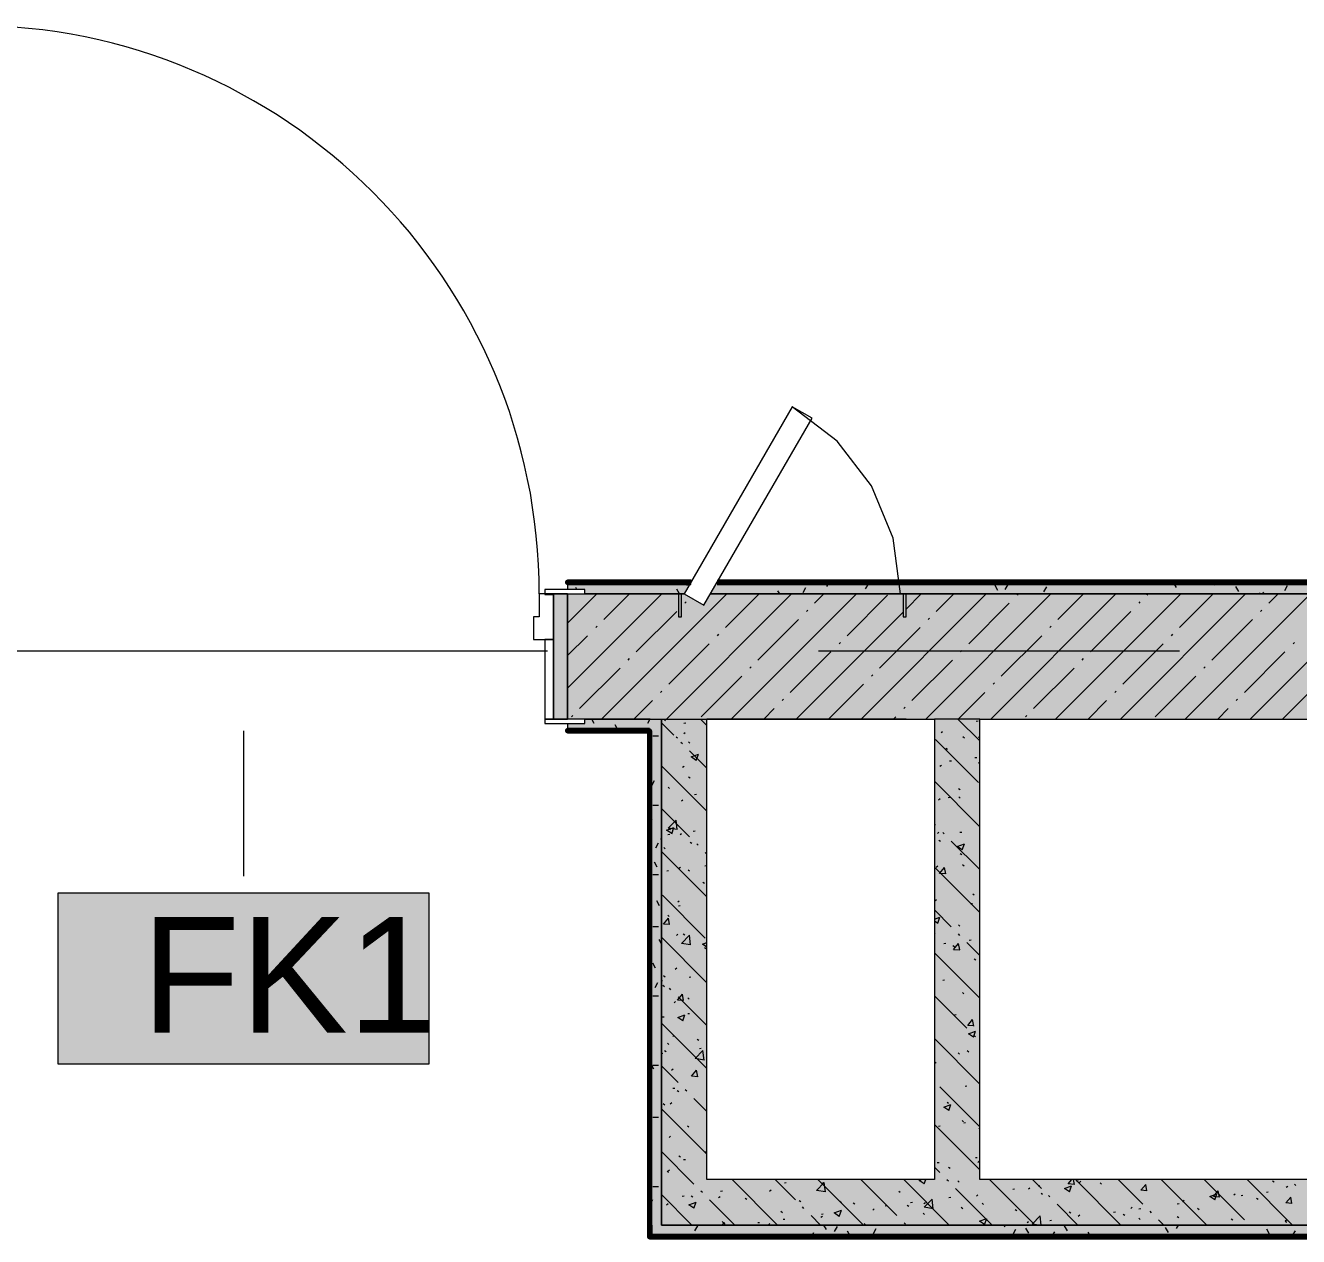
# Model space of a CAD drawing. Header units: millimetres. Extents: x -3817 to 677485, y -22715 to 103890.
# Drawn here: x 578680 to 580918, y 8647 to 10777 of the extents above; entities that cross this region are included whole.
import ezdxf

# ---------------------------------------------------------------- set-up
doc = ezdxf.new("R2010")
doc.units = ezdxf.units.MM
doc.layers.add('PDF _Геометрия', color=7, linetype='Continuous', true_color=0x1d1d1d)
doc.layers.add('PDF _Сплошная заливка', color=7, linetype='Continuous', true_color=0xffffff)
doc.layers.add('PDF _Текст', color=7, linetype='Continuous')
doc.styles.add('PDF GOST-Common', font='arial.ttf')

msp = doc.modelspace()

# ---------------------------------------------------------------- hatches: boundary and pattern name
at = {"layer": 'PDF _Сплошная заливка', "transparency": 33554559}
h = msp.add_hatch(color=256, dxfattribs=at)
h.paths.add_polyline_path([(590658.1, 9776.9), (590658.1, 9796.9), (584238.4, 9796.9), (584238.4, 9776.9), (590158.1, 9776.9)], flags=0)
h.paths.add_polyline_path([(582608.4, 9776.9), (582608.4, 9796.9), (579895.8, 9796.9), (579884.3, 9776.9), (581977.9, 9776.9)], flags=0)
h.paths.add_polyline_path([(579838.1, 9776.9), (579849.7, 9796.9), (579633.1, 9796.9), (579633.1, 9784.9), (579663.1, 9784.9), (579663.1, 9776.9), (579833.1, 9776.9)], flags=0)
h.paths.add_polyline_path([(578503.1, 9776.9), (578503.1, 9784.9), (578533.1, 9785.9), (578533.1, 9796.9), (576289, 9796.9), (576289, 9776.9), (578361, 9776.9)], flags=0)
h.paths.add_polyline_path([(574078.1, 9776.9), (574729.1, 9776.9), (574729.1, 9796.9), (567383.4, 9796.9), (567383.4, 9776.9), (573976.6, 9776.9)], flags=0)
h.paths.add_polyline_path([(565738.4, 9776.9), (565738.4, 9796.9), (560928.1, 9796.9), (560928.1, 9776.9), (565207.7, 9776.9)], flags=0)
h.paths.add_polyline_path([(560762.8, 9776.9), (560923.1, 9776.9), (560923.1, 9796.9), (560583.7, 9796.9), (560572.8, 9777.9), (560538.1, 9796.9), (560533.1, 9796.9), (560533.1, 9776.9), (560538.1, 9776.9)], flags=0)
h.paths.add_polyline_path([(560428.1, 9776.9), (560528.1, 9776.9), (560528.1, 9796.9), (557743.1, 9796.9), (557743.1, 9776.9), (559828.1, 9776.9)], flags=0)
h.paths.add_polyline_path([(556098.1, 9776.9), (556098.1, 9796.9), (555478.1, 9796.9), (555478.1, 9784.9), (555533.1, 9784.9), (555533.1, 9776.9), (555898.1, 9776.9)], flags=0)
h.paths.add_polyline_path([(553418.1, 9776.9), (553973.1, 9778.7), (553973.1, 9784.9), (554028.1, 9784.9), (554028.1, 9796.9), (553418.1, 9796.9), (553418.1, 9785.9)], flags=0)
h = msp.add_hatch(color=256, dxfattribs=at)
h.paths.add_polyline_path([(580277.9, 9556.9), (581377.9, 9556.9), (581377.9, 9776.9), (580228.1, 9776.9), (580228.1, 9736.9), (580223.1, 9736.9), (580223.1, 9776.9), (579884.3, 9776.9), (579872.8, 9756.9), (579838.1, 9776.9), (579833.1, 9776.9), (579833.1, 9736.9), (579828.1, 9736.9), (579828.1, 9776.9), (579633.1, 9776.9), (579633.1, 9556.9), (579877.9, 9556.9)], flags=0)
h.paths.add_polyline_path([(578328.1, 9556.9), (578533.1, 9556.9), (578533.1, 9776.9), (578328.1, 9776.9)], flags=0)
h = msp.add_hatch(color=256, dxfattribs=at)
h.paths.add_polyline_path([(578533.1, 9536.9), (578533.1, 9548.9), (578503.1, 9548.9), (578503.1, 9556.9), (578348.1, 9556.9), (578349.1, 9536.9), (578503.1, 9536.9)], flags=0)
h.paths.add_polyline_path([(579777.9, 9536.9), (579777.9, 9556.9), (579663.1, 9556.9), (579663.1, 9548.9), (579633.1, 9548.9), (579633.1, 9536.9), (579776.9, 9536.9)], flags=0)
for points in [[(579777.9, 8666.9), (579797.9, 8666.9), (579797.9, 9556.9), (579777.9, 9556.9), (579777.9, 8830)], [(579822.5, 8666.9), (579877.9, 8666.9), (579877.9, 9556.9), (579797.9, 9556.9), (579797.9, 8666.9)]]:
    msp.add_hatch(color=256, dxfattribs=at).paths.add_polyline_path(points)

# ---------------------------------------------------------------- linework, layer by layer
at = {"layer": 'PDF _Геометрия', "color": 253, "lineweight": 13, "true_color": 0xaaaaaa}
for points in [[(580028.1, 10105.9), (579838.1, 9776.9), (579872.8, 9756.9), (580062.8, 10085.9)], [(579593.1, 9776.9), (579663.1, 9776.9), (579663.1, 9784.9), (579593.1, 9784.9)], [(579583.1, 9776.9), (579583.1, 9736.9), (579573.1, 9736.9), (579573.1, 9696.9), (579608.1, 9696.9), (579608.1, 9776.9)], [(579593.1, 9775.9), (579608.1, 9775.9), (579608.1, 9776.9), (579593.1, 9776.9)], [(579608.1, 9556.9), (579633.1, 9556.9), (579633.1, 9776.9), (579608.1, 9776.9)], [(579833.1, 9736.9), (579833.1, 9776.9), (579828.1, 9776.9), (579828.1, 9736.9)], [(580223.1, 9736.9), (580228.1, 9736.9), (580228.1, 9776.9), (580223.1, 9776.9)], [(579593.1, 9556.9), (579608.1, 9556.9), (579608.1, 9696.9), (579593.1, 9696.9)], [(579593.1, 9548.9), (579663.1, 9548.9), (579663.1, 9556.9), (579593.1, 9556.9)]]:
    msp.add_lwpolyline(points, close=True, dxfattribs=at)
at = {"layer": 'PDF _Геометрия', "color": 253, "lineweight": 9, "true_color": 0xaaaaaa}
for points in [[(580218.1, 9776.9), (580205.2, 9875.2), (580167.2, 9966.9), (580106.8, 10045.6), (580028.1, 10105.9)], [(578010.3, 9676.9), (579597.8, 9676.9)], [(580074, 9676.9), (580709, 9676.9)]]:
    msp.add_lwpolyline(points, dxfattribs=at)
at = {"layer": 'PDF _Геометрия', "color": 231, "lineweight": 70, "true_color": 0xff80c0}
for points in [[(579850.2, 9797.9), (579633.1, 9797.9), (579633.1, 9796.9), (579849.7, 9796.9)], [(579895.8, 9796.9), (582608.4, 9796.9), (582608.4, 9797.9), (579896.4, 9797.9)], [(579776.9, 9536.9), (579633.1, 9536.9), (579633.1, 9535.9), (579776.9, 9535.9), (579776.9, 8646.9), (579776.9, 8645.9), (581457.8, 8645.9), (581457.8, 2517.9), (581458.8, 2517.9), (581238.1, 2517.9), (581238.1, 2516.9), (581257.9, 2516.9)], [(581457.8, 8646.9), (579777.9, 8646.9), (579777.9, 8666.9)]]:
    msp.add_lwpolyline(points, dxfattribs=at)
at = {"layer": 'PDF _Геометрия', "color": 9, "lineweight": 9, "true_color": 0xc0c0c0}
for points in [[(579849.7, 9796.9), (579633.1, 9796.9), (579633.1, 9785.9)], [(581478.8, 9176.9), (581478.8, 8746.9), (580357.9, 8746.9), (580357.9, 9556.9), (581377.9, 9556.9), (581377.9, 9776.9), (579884.3, 9776.9), (582608.4, 9776.9), (582608.4, 9796.9), (579895.8, 9796.9)], [(579633.1, 9776.9), (579633.1, 9556.9)], [(579633.1, 9548.9), (579633.1, 9536.9), (579776.9, 9536.9)], [(580228.1, 9556.9), (579877.9, 9556.9), (580277.9, 9556.9), (580277.9, 8746.9), (579877.9, 8746.9), (579877.9, 9556.9)], [(579777.9, 8666.9), (579777.9, 8646.9), (581457.8, 8646.9)]]:
    msp.add_lwpolyline(points, dxfattribs=at)
at = {"layer": 'PDF _Геометрия', "color": 253, "lineweight": 9, "true_color": 0x9b9b9b}
for points in [[(579648.8, 9785.9), (579647.4, 9788.4)], [(579830, 9776.9), (579825.1, 9785.4)], [(579845.8, 9796.9), (579842.4, 9790.9)], [(579924.6, 9796), (579924.1, 9796.9)], [(580006, 9776.9), (580002.8, 9782.4)], [(580051.5, 9787.4), (580046.5, 9778.7)], [(580092.2, 9796.9), (580088.1, 9789.8)], [(580161.2, 9794.4), (580156.1, 9785.7)], [(580348, 9794.1), (580346.4, 9796.9)], [(580389.7, 9782.9), (580384.6, 9791.7)], [(580406.9, 9793.3), (580401.9, 9784.6)], [(580474.9, 9789.3), (580469.9, 9780.6)], [(580690.5, 9796.9), (580689.2, 9794.7)], [(580703.4, 9788.1), (580698.4, 9796.8)], [(580771.5, 9792.2), (580768.8, 9796.9)], [(580813.1, 9781), (580808.1, 9789.8)], [(580898.4, 9791.2), (580893.3, 9782.5)], [(579689.3, 9776.9), (579689.1, 9777.2)], [(580850.7, 9776.9), (580849.7, 9778.6)], [(580856.7, 9780), (580854.9, 9776.9)], [(579679.9, 9549.2), (579675.5, 9556.9)], [(579721.6, 9538), (579716.5, 9546.7)], [(579777.6, 9556.9), (579773.2, 9549.3)], [(579783, 9527.3), (579793.1, 9527.3)], [(579785.3, 9448.3), (579780.3, 9439.6)], [(579783, 9405.4), (579793.1, 9405.4)], [(579781.3, 9380.3), (579777.9, 9374.4)], [(579792.4, 9338.6), (579787.4, 9329.9)], [(579797.9, 9344.9), (579796.8, 9346.7)], [(579790.7, 9296.4), (579785.7, 9305.1)], [(579783, 9283.5), (579793.1, 9283.5)], [(579794.8, 9228.3), (579789.8, 9237)], [(579783, 9192.1), (579793.1, 9192.1)], [(579797.9, 9162), (579793.8, 9169)], [(579780.2, 9134.5), (579777.9, 9130.6)], [(579787.7, 9118.7), (579782.7, 9127.4)], [(579791.3, 9092.9), (579786.3, 9084.2)], [(579783, 9070.1), (579793.1, 9070.1)], [(579797.9, 9043.3), (579797.4, 9042.5)], [(579780.6, 9009), (579777.9, 9013.8)], [(579784.7, 8941), (579779.7, 8949.7)], [(579783, 8948.2), (579793.1, 8948.2)], [(579783, 8856.8), (579793.1, 8856.8)], [(579783, 8734.9), (579793.1, 8734.9)], [(579782.1, 8711.1), (579777.9, 8703.8)], [(579861.2, 8665.4), (579856.2, 8656.7)], [(579978.8, 8665.8), (579978.2, 8666.9)], [(580088.4, 8658.8), (580083.8, 8666.9)], [(580107, 8664.3), (580101.9, 8655.6)], [(580402.2, 8663.9), (580400.5, 8666.9)], [(580511.9, 8656.9), (580506.8, 8665.6)], [(580689.6, 8653.9), (580684.5, 8662.6)], [(580706.8, 8666.9), (580703.1, 8660.5)], [(580065.3, 8653.1), (580061.7, 8646.9)], [(580130.1, 8647.6), (580125, 8656.3)], [(580175, 8660.2), (580170, 8651.5)], [(580420.7, 8659.1), (580415.7, 8650.4)], [(580443.8, 8652.8), (580438.8, 8661.5)], [(580488.8, 8655), (580484.1, 8646.9)], [(580552.8, 8646.9), (580548.5, 8654.4)], [(580867.3, 8650.9), (580862.2, 8659.6)], [(580904.8, 8646.9), (580903.9, 8648.4)], [(580912.2, 8656.9), (580907.2, 8648.2)]]:
    msp.add_lwpolyline(points, dxfattribs=at)
at = {"layer": 'PDF _Геометрия', "color": 231, "lineweight": 53, "true_color": 0xff80c0}
for points in [[(579828.1, 9797.9), (579850.2, 9797.9)], [(579896.4, 9797.9), (580228.1, 9797.9)]]:
    msp.add_lwpolyline(points, dxfattribs=at)
at = {"layer": 'PDF _Геометрия', "lineweight": 9}
for points in [[(579633.1, 9725.4), (579684.6, 9776.9)], [(579633.1, 9611.3), (579798.6, 9776.9)], [(579692.7, 9556.9), (579912.7, 9776.9)], [(579696.8, 9732), (579741.6, 9776.9)], [(579806.7, 9556.9), (580026.7, 9776.9)], [(579839.3, 9760.5), (579841.7, 9762.9)], [(579910.6, 9717.7), (579969.7, 9776.9)], [(579920.8, 9556.9), (580140.8, 9776.9)], [(580067.4, 9760.5), (580083.8, 9776.9)], [(580124.4, 9703.5), (580195.7, 9774.8)], [(580148.9, 9556.9), (580368.9, 9776.9)], [(580228.1, 9750.1), (580254.8, 9776.9)], [(580262.9, 9556.9), (580482.9, 9776.9)], [(580281.3, 9746.3), (580311.9, 9776.9)], [(580338.3, 9689.2), (580409.6, 9760.5)], [(580377, 9556.9), (580597, 9776.9)], [(580423.8, 9774.8), (580425.9, 9776.9)], [(580491, 9556.9), (580711, 9776.9)], [(580495.1, 9732), (580540, 9776.9)], [(580605.1, 9556.9), (580825.1, 9776.9)], [(580637.7, 9760.5), (580640, 9762.9)], [(580651.9, 9774.8), (580654, 9776.9)], [(580708.9, 9717.7), (580768.1, 9776.9)], [(580719.1, 9556.9), (580939.1, 9776.9)], [(580833.2, 9556.9), (581053.2, 9776.9)], [(580865.8, 9760.5), (580882.1, 9776.9)], [(579753.8, 9675), (579825.1, 9746.3)], [(580034.8, 9556.9), (580223.1, 9745.1)], [(580053.2, 9746.3), (580055.5, 9748.6)], [(580552.1, 9675), (580623.4, 9746.3)], [(580851.5, 9746.3), (580853.9, 9748.6)], [(579682.5, 9717.7), (579684.9, 9720.1)], [(579967.6, 9660.7), (580038.9, 9732)], [(580181.5, 9646.5), (580252.7, 9717.7)], [(580267, 9732), (580269.4, 9734.4)], [(580480.8, 9717.7), (580483.2, 9720.1)], [(580766, 9660.7), (580837.2, 9732)], [(579633.1, 9668.4), (579668.2, 9703.5)], [(579896.3, 9703.5), (579898.7, 9705.9)], [(580395.3, 9632.2), (580466.6, 9703.5)], [(580694.7, 9703.5), (580697.1, 9705.9)], [(579810.8, 9618), (579882.1, 9689.2)], [(580024.6, 9603.7), (580095.9, 9675)], [(580110.2, 9689.2), (580112.6, 9691.6)], [(580324, 9675), (580326.4, 9677.3)], [(580609.1, 9618), (580680.4, 9689.2)], [(580823, 9603.7), (580894.3, 9675)], [(580908.5, 9689.2), (580910.9, 9691.6)], [(579739.5, 9660.7), (579741.9, 9663.1)], [(579953.4, 9646.5), (579955.7, 9648.8)], [(580238.5, 9589.4), (580309.8, 9660.7)], [(580537.9, 9660.7), (580540.2, 9663.1)], [(580751.7, 9646.5), (580754.1, 9648.8)], [(579654, 9575.2), (579725.3, 9646.5)], [(579867.8, 9560.9), (579939.1, 9632.2)], [(580167.2, 9632.2), (580169.6, 9634.6)], [(580452.3, 9575.2), (580523.6, 9646.5)], [(580666.2, 9560.9), (580737.5, 9632.2)], [(579796.5, 9603.7), (579798.9, 9606.1)], [(580091.9, 9556.9), (580153, 9618)], [(580320, 9556.9), (580366.8, 9603.7)], [(580381, 9618), (580383.4, 9620.3)], [(580594.9, 9603.7), (580597.3, 9606.1)], [(580890.2, 9556.9), (580951.3, 9618)], [(579749.7, 9556.9), (579782.3, 9589.4)], [(580010.4, 9589.4), (580012.8, 9591.8)], [(580548.1, 9556.9), (580580.6, 9589.4)], [(580808.7, 9589.4), (580811.1, 9591.8)], [(579639.7, 9560.9), (579642.1, 9563.3)], [(579977.8, 9556.9), (579996.1, 9575.2)], [(580205.9, 9556.9), (580210, 9560.9)], [(580224.2, 9575.2), (580226.6, 9577.6)], [(580438.1, 9560.9), (580440.4, 9563.3)], [(580776.2, 9556.9), (580794.5, 9575.2)]]:
    msp.add_lwpolyline(points, dxfattribs=at)
at = {"layer": 'PDF _Геометрия', "color": 9, "lineweight": 9, "true_color": 0xc0c0c0}
for points in [[(579838.1, 9776.9), (579663.1, 9776.9)], [(579797.9, 9556.9), (579797.9, 8666.9), (579877.9, 8666.9), (581458.8, 8666.9), (579797.9, 8666.9)]]:
    msp.add_lwpolyline(points, close=True, dxfattribs=at)
at = {"layer": 'PDF _Геометрия', "color": 7, "lineweight": 9}
for points in [[(579063, 9536.4), (579063, 9280.5)], [(579777.9, 9556.9), (579663.1, 9556.9), (579777.9, 9556.9), (579797.9, 9556.9), (579877.9, 9556.9)], [(579777.9, 9536.9), (579777.9, 8666.9)], [(580357.9, 9556.9), (580277.9, 9556.9)]]:
    msp.add_lwpolyline(points, dxfattribs=at)
at = {"layer": 'PDF _Геометрия', "color": 231, "lineweight": 9, "true_color": 0xff80c0}
msp.add_lwpolyline([(579777.9, 8666.9), (579777.9, 9536.9), (579776.9, 9536.9)], dxfattribs=at)
at = {"layer": 'PDF _Геометрия', "color": 252, "lineweight": 9, "true_color": 0x878787}
for points in [[(579819.8, 9528.4), (579797.9, 9550.3)], [(579802.9, 9556), (579805.3, 9553.7)], [(579837.4, 9549.6), (579840.8, 9550)], [(579877.9, 9545.7), (579866.7, 9556.9)], [(580357.9, 9518.3), (580319.3, 9556.9)], [(580351.2, 9553.3), (580354.6, 9553.7)], [(579823.7, 9525.5), (579826.5, 9523.7)], [(579834.8, 9513.3), (579832.3, 9515.8)], [(579837.4, 9531.2), (579840, 9533.3)], [(579845.5, 9517), (579847.9, 9514.7)], [(580355.3, 9445.4), (580279.9, 9520.9)], [(580289.7, 9533.2), (580292.4, 9535.2)], [(580328.1, 9525.9), (580330.6, 9523.7)], [(580355.7, 9525.3), (580357.9, 9524)], [(579877.9, 9470.3), (579847.4, 9500.7)], [(579859.2, 9484.2), (579850.4, 9490.2), (579862.9, 9494.9)], [(579859.3, 9484.2), (579862.9, 9494.9)], [(580298.3, 9505.4), (580301.1, 9503.6)], [(579877.9, 9394.8), (579797.9, 9474.8)], [(579835.2, 9472.1), (579837.9, 9474.1)], [(580287.6, 9474), (580290.2, 9476)], [(580304.5, 9483.2), (580307.8, 9483.6)], [(580349, 9489), (580352.3, 9489.5)], [(580357.9, 9478.8), (580355.6, 9479.1), (580357.9, 9481.4)], [(579845.8, 9455), (579848.6, 9453.2)], [(580357.9, 9367.4), (580277.9, 9447.4)], [(579809.7, 9436.9), (579812.2, 9434.7)], [(579856.2, 9424.1), (579859.5, 9424.6)], [(580320.3, 9434.9), (580323.2, 9433.1)], [(579833, 9412.9), (579835.7, 9414.9)], [(580285.4, 9414.8), (580288.1, 9416.9)], [(580302.2, 9418.9), (580305.5, 9419.3)], [(580320.8, 9419.9), (580323.3, 9417.6)], [(579847.4, 9349.9), (579797.9, 9399.4)], [(579825.7, 9362.3), (579809.9, 9364.8), (579823.8, 9379.2)], [(579825.7, 9362.3), (579823.8, 9379.2)], [(579816, 9355.3), (579807.1, 9361.2), (579819.6, 9366)], [(579811.1, 9364.1), (579814, 9362.3)], [(579816, 9355.2), (579819.6, 9366)], [(579853.9, 9359.9), (579857.3, 9360.3)], [(580279.9, 9370), (580277.9, 9372)], [(580283.3, 9355.6), (580285.9, 9357.7)], [(580295, 9354.9), (580292.5, 9357.4)], [(580322.8, 9357.6), (580326.1, 9358.1)], [(579809.4, 9354), (579812.7, 9354.5)], [(579830.9, 9353.7), (579833.5, 9355.7)], [(579848.6, 9340.3), (579851.5, 9338.5)], [(579862.5, 9334.8), (579860, 9337.3)], [(580285.7, 9344.1), (580288.5, 9342.3)], [(580357.9, 9292), (580307.6, 9342.3)], [(580327, 9326.8), (580318.2, 9332.7), (580330.6, 9337.5)], [(580327, 9326.8), (580330.6, 9337.5)], [(579877.9, 9243.9), (579797.9, 9323.9)], [(579802.3, 9330.9), (579804.8, 9328.6)], [(579877.9, 9319.4), (579875.1, 9322.2)], [(580323.2, 9320.2), (580326, 9318.4)], [(579807.2, 9289.7), (579810.5, 9290.2)], [(579828.7, 9294.5), (579831.4, 9296.5)], [(579844.9, 9291.8), (579847.4, 9289.6)], [(579874.5, 9298.6), (579877.8, 9299.1)], [(580357.9, 9216.6), (580277.9, 9296.6)], [(580281.1, 9296.4), (580283.8, 9298.5)], [(580297.8, 9284.4), (580287.1, 9285.4), (580295.7, 9295.6)], [(580297.8, 9284.4), (580295.7, 9295.6)], [(580327.6, 9300.8), (580330.1, 9298.5)], [(579870.7, 9269.8), (579873.5, 9268)], [(580277.9, 9287.8), (580279.3, 9287.9)], [(579875.1, 9171.3), (579799.6, 9246.8)], [(580345.3, 9249.7), (580348.1, 9247.9)], [(579826.6, 9235.3), (579829.2, 9237.3)], [(579827.7, 9228.5), (579831, 9228.9)], [(580278.9, 9237.2), (580281.6, 9239.3)], [(580341.5, 9232.2), (580344.8, 9232.6)], [(579812.3, 9195.3), (579801.7, 9196.3), (579810.3, 9206.5)], [(579809.2, 9211.8), (579811.6, 9209.5)], [(579812.3, 9195.3), (579810.3, 9206.5)], [(580307.6, 9191.5), (580277.9, 9221.2)], [(580277.9, 9204.9), (580287.4, 9208.6)], [(580277.9, 9201.8), (580283.8, 9197.9)], [(580283.8, 9197.8), (580287.4, 9208.6)], [(579824.4, 9176.1), (579827, 9178.2)], [(579836.1, 9178.9), (579838.9, 9177.1)], [(580277.9, 9178.9), (580279.4, 9180.1)], [(580322.7, 9176.4), (580320.1, 9178.9)], [(580320.3, 9194.7), (580322.7, 9192.4)], [(579877.9, 9093.1), (579797.9, 9173.1)], [(579849.3, 9159.7), (579833.5, 9162.1), (579847.3, 9176.6)], [(579849.3, 9159.7), (579847.3, 9176.6)], [(579877.9, 9155.4), (579870, 9160.7), (579877.9, 9163.7)], [(579873.6, 9155), (579876.4, 9153.2)], [(580294.7, 9162), (580298.1, 9162.5)], [(580310.6, 9158.8), (580313.5, 9157)], [(580311.8, 9151.6), (580320.4, 9161.8)], [(580322.5, 9150.7), (580320.4, 9161.8)], [(580357.9, 9141.2), (580335.2, 9163.8)], [(580339.2, 9167.9), (580342.6, 9168.3)], [(580357.9, 9065.7), (580277.9, 9145.7)], [(580311.8, 9151.6), (580322.4, 9150.7)], [(580348.1, 9135), (580350.9, 9133.2)], [(579822.2, 9116.9), (579824.9, 9119)], [(579799.6, 9095.9), (579797.9, 9097.7)], [(579800.7, 9088.5), (579803.5, 9086.7)], [(579801.8, 9105.7), (579804.3, 9103.4)], [(579846.5, 9103), (579849.8, 9103.5)], [(580292.5, 9097.8), (580295.8, 9098.2)], [(579814.7, 9080.8), (579812.2, 9083.3)], [(579837, 9061.6), (579826.4, 9062.5), (579834.9, 9072.7)], [(579877.9, 9017.7), (579827.3, 9068.2)], [(579837, 9061.6), (579834.9, 9072.7)], [(579844.4, 9066.7), (579846.9, 9064.4)], [(580335.2, 9012.9), (580277.9, 9070.3)], [(580277.9, 9066.8), (580278.1, 9066.7)], [(580327.1, 9075.6), (580329.6, 9073.4)], [(579820.1, 9057.7), (579822.7, 9059.8)], [(579877.9, 8942.2), (579797.9, 9022.2)], [(579799.7, 9032.9), (579803, 9033.3)], [(579835.6, 9025.8), (579826.7, 9031.8), (579839.2, 9036.6)], [(579835.6, 9025.8), (579839.2, 9036.5)], [(579844.2, 9038.8), (579847.5, 9039.2)], [(580313, 9036.5), (580316.4, 9036.9)], [(580347.1, 9017), (580336.5, 9017.9), (580345.1, 9028.1)], [(580347.1, 9016.9), (580345.1, 9028.1)], [(579817.9, 8998.5), (579820.6, 9000.6)], [(580346.6, 8997.3), (580337.8, 9003.3), (580350.2, 9008.1)], [(580346.6, 8997.3), (580350.2, 9008.1)], [(580350.3, 8997.8), (580347.8, 9000.4)], [(579808.6, 8986.7), (579811.1, 8984.4)], [(579861, 8993.7), (579863.8, 8991.9)], [(579864.8, 8977.5), (579868.1, 8977.9)], [(580357.9, 8914.8), (580277.9, 8994.8)], [(579797.9, 8968.7), (579800.7, 8969.1)], [(579803.6, 8973.8), (579806.4, 8972)], [(579872.9, 8957.1), (579857.1, 8959.5), (579870.9, 8973.9)], [(579872.9, 8957), (579870.9, 8973.9)], [(580278.1, 8953.7), (580281, 8951.9)], [(580319.7, 8969.6), (580322.2, 8967.3)], [(580335.5, 8973.6), (580338.4, 8971.8)], [(579827.3, 8917.4), (579797.9, 8946.8)], [(579815.7, 8939.4), (579818.4, 8941.4)], [(579861.7, 8927.8), (579851, 8928.8), (579859.6, 8939)], [(579861.7, 8927.8), (579859.6, 8939)], [(580357.9, 8839.4), (580287.5, 8909.8)], [(580331.8, 8911), (580335.1, 8911.5)], [(579818, 8907.4), (579821.3, 8907.8)], [(579825.6, 8903.3), (579828.4, 8901.5)], [(579842.4, 8902.3), (579839.9, 8904.8)], [(579877.9, 8866.8), (579855, 8889.7)], [(579877.9, 8791.3), (579797.9, 8871.3)], [(579801.3, 8880.6), (579803.8, 8878.3)], [(579813.6, 8880.2), (579816.2, 8882.2)], [(580303.4, 8868.4), (580294.5, 8874.4), (580307, 8879.1)], [(580300.2, 8883.2), (580303, 8881.4)], [(580303.4, 8868.4), (580307, 8879.1)], [(580357.9, 8763.9), (580277.9, 8843.9)], [(580326.6, 8850.5), (580329, 8848.2)], [(580329.5, 8846.8), (580332.8, 8847.2)], [(579811.4, 8821), (579814.1, 8823)], [(579843.9, 8841.5), (579846.4, 8839.3)], [(580285, 8840.9), (580288.3, 8841.3)], [(580356.1, 8836.3), (580357.9, 8837.6)], [(579877.9, 8794.9), (579875.7, 8795), (579877.9, 8797.6)], [(579855, 8738.9), (579797.9, 8796)], [(579828.5, 8788.5), (579831.3, 8786.7)], [(579836.7, 8781.9), (579840.1, 8782.3)], [(580282.7, 8776.6), (580286.1, 8777.1)], [(580350.1, 8785.5), (580353.4, 8785.9)], [(580354, 8777.1), (580356.6, 8779.1)], [(579808.1, 8761.5), (579810.6, 8759.2)], [(579809.3, 8761.8), (579811.9, 8763.8)], [(580287.5, 8759), (580277.9, 8768.6)], [(580303, 8768.5), (580305.9, 8766.7)], [(580002.3, 8666.9), (579922.3, 8746.9)], [(580033.5, 8711.2), (579997.8, 8746.9)], [(580014.1, 8741.3), (580017.4, 8741.7)], [(580086.2, 8725), (580070.4, 8727.5), (580084.2, 8741.9)], [(580153.2, 8666.9), (580073.2, 8746.9)], [(580080.5, 8739.8), (580083.2, 8741.9)], [(580086.2, 8725), (580084.2, 8741.9)], [(580212, 8683.5), (580148.7, 8746.9)], [(580304.1, 8666.9), (580224.1, 8746.9)], [(580260.1, 8739.5), (580251.3, 8745.4), (580255, 8746.9)], [(580260.1, 8739.4), (580262.6, 8746.9)], [(580302.5, 8743.9), (580300, 8746.4)], [(580379.6, 8666.9), (580315.1, 8731.3)], [(580319.2, 8744.4), (580321.7, 8742.1)], [(580454.9, 8666.9), (580374.9, 8746.9)], [(580415.6, 8730.2), (580418.9, 8730.6)], [(580443.1, 8730.4), (580445.8, 8732.4)], [(580466, 8731.3), (580450.4, 8746.9)], [(580460.1, 8736), (580463.4, 8736.5)], [(580515.6, 8725.2), (580506.8, 8731.2), (580519.2, 8736)], [(580524, 8738.3), (580513.4, 8739.3), (580519.7, 8746.9)], [(580515.6, 8725.2), (580519.2, 8736)], [(580524, 8738.3), (580522.4, 8746.9)], [(580605.8, 8666.9), (580525.8, 8746.9)], [(580527.4, 8744.9), (580530.8, 8745.3)], [(580532.9, 8741.8), (580535.6, 8743.8)], [(580569.2, 8741), (580571.7, 8738.7)], [(580644.5, 8703.6), (580601.3, 8746.9)], [(580651.5, 8727.2), (580640.9, 8728.1), (580649.5, 8738.3)], [(580651.5, 8727.1), (580649.5, 8738.3)], [(580756.7, 8666.9), (580676.7, 8746.9)], [(580823, 8676), (580752.2, 8746.9)], [(580780.1, 8746.9), (580780.4, 8746.6)], [(580907.6, 8666.9), (580827.6, 8746.9)], [(580872.5, 8744.4), (580875.3, 8742.6)], [(580896.5, 8733.2), (580899.2, 8735.2)], [(580913.6, 8736.3), (580911, 8738.9)], [(579851.5, 8666.9), (579797.9, 8720.5)], [(579834.5, 8717.6), (579837.8, 8718.1)], [(579850.5, 8718), (579853.4, 8716.2)], [(579870, 8723.8), (579867.5, 8726.3)], [(579927, 8666.9), (579882.6, 8711.2)], [(579898.4, 8715.1), (579901, 8717.2)], [(579901.8, 8726.5), (579905.1, 8726.9)], [(579945.4, 8714), (579948.3, 8712.2)], [(579988.2, 8726.5), (579990.8, 8728.5)], [(580040.3, 8710), (580043.2, 8708.2)], [(580111.8, 8708.8), (580114.3, 8706.6)], [(580215.5, 8726.6), (580218, 8724.4)], [(580276, 8695.6), (580260.1, 8698), (580274, 8712.5)], [(580276, 8695.6), (580274, 8712.4)], [(580303.3, 8715.4), (580306.6, 8715.8)], [(580351.8, 8717.9), (580354.5, 8719.9)], [(580465.5, 8723.2), (580468, 8720.9)], [(580481.1, 8716.2), (580478.6, 8718.7)], [(580714.4, 8708.4), (580717, 8710.5)], [(580771.2, 8711), (580762.3, 8717), (580774.8, 8721.7)], [(580779, 8716), (580768.4, 8716.9), (580777, 8727.2)], [(580771.2, 8711), (580774.8, 8721.7)], [(580779, 8716), (580777, 8727.1)], [(580804.2, 8719.8), (580806.9, 8721.9)], [(580817.1, 8719.1), (580820.4, 8719.5)], [(580844.5, 8714.3), (580847, 8712.1)], [(580861.6, 8724.9), (580864.9, 8725.4)], [(580906.6, 8704.8), (580895.9, 8705.8), (580904.5, 8716)], [(580906.6, 8704.8), (580904.5, 8716)], [(579807.1, 8702.6), (579809.8, 8704.6)], [(579855.2, 8696.4), (579846.4, 8702.3), (579858.8, 8707.1)], [(579855.2, 8696.3), (579858.8, 8707.1)], [(580008.1, 8691), (580010.6, 8688.8)], [(580048.6, 8696.1), (580046.1, 8698.6)], [(580079.2, 8685.9), (580082.5, 8686.3)], [(580110.7, 8682.1), (580101.9, 8688.1), (580114.3, 8692.9)], [(580110.7, 8682.1), (580114.3, 8692.8)], [(580135.3, 8706), (580138.1, 8704.2)], [(580169.7, 8693.2), (580172.3, 8695.2)], [(580191.5, 8700.7), (580194.8, 8701.1)], [(580230.2, 8702), (580233, 8700.2)], [(580236, 8706.5), (580239.3, 8707)], [(580258.1, 8687.6), (580260.6, 8685.3)], [(580259.5, 8704.5), (580262.1, 8706.6)], [(580325.1, 8698), (580327.9, 8696.2)], [(580361.8, 8705.4), (580364.3, 8703.1)], [(580420, 8694), (580422.8, 8692.2)], [(580530.4, 8666.9), (580493.6, 8703.6)], [(580514.9, 8690), (580517.7, 8688.2)], [(580593, 8689.5), (580596.3, 8690)], [(580609.8, 8686), (580612.7, 8684.2)], [(580623.1, 8695.9), (580625.8, 8698)], [(580637.5, 8695.4), (580640.8, 8695.8)], [(580659.6, 8688.6), (580657.1, 8691.1)], [(580704.8, 8704.3), (580708.1, 8704.7)], [(580740.8, 8696.5), (580743.3, 8694.3)], [(579904.5, 8673.2), (579906.9, 8671)], [(579905, 8666.9), (579909, 8671.5)], [(579909.8, 8666.9), (579909, 8671.5)], [(579967.3, 8671.2), (579970.6, 8671.6)], [(579986, 8667.3), (579988.7, 8669.4)], [(580011.8, 8677), (580015.2, 8677.4)], [(580077.8, 8666.9), (580061.1, 8683.5)], [(580078.4, 8680.6), (580081, 8682.7)], [(580154.4, 8669.8), (580156.9, 8667.5)], [(580227.1, 8668.4), (580224.6, 8671)], [(580366.2, 8667.9), (580357.4, 8673.8), (580369.8, 8678.6)], [(580366.2, 8667.9), (580369.9, 8678.6)], [(580440.9, 8671.2), (580443.6, 8673.3)], [(580461.1, 8666.9), (580449.9, 8668.6), (580463.8, 8683)], [(580465.6, 8666.9), (580463.8, 8683)], [(580480.7, 8674.8), (580484, 8675.2)], [(580530.8, 8682.6), (580533.4, 8684.6)], [(580637.1, 8678.8), (580639.6, 8676.5)], [(580681.3, 8666.9), (580672.2, 8676)], [(580704.7, 8681.9), (580707.6, 8680.1)], [(580799.7, 8677.9), (580802.5, 8676.1)], [(580894.4, 8674), (580897, 8676)], [(580894.6, 8673.9), (580897.4, 8672.1)]]:
    msp.add_lwpolyline(points, dxfattribs=at)
at = {"layer": 'PDF _Геометрия', "color": 7, "lineweight": 9}
msp.add_lwpolyline([(579389.6, 9250.4), (578736.5, 9250.4), (578736.5, 8950.4), (579389.6, 8950.4)], close=True, dxfattribs=at)
at = {"layer": 'PDF _Геометрия', "color": 253, "lineweight": 9, "true_color": 0xaaaaaa}
msp.add_arc((578583.1, 9776.9), 1000, 360, 90, dxfattribs=at)
at = {"layer": 'PDF _Сплошная заливка', "lineweight": 35, "transparency": 33554559}
for points in [[(579633.1, 9556.9), (579633.1, 9776.9), (579608.1, 9556.9), (579608.1, 9776.9)], [(579833.1, 9736.9), (579833.1, 9776.9), (579828.1, 9736.9), (579828.1, 9776.9)], [(580228.1, 9736.9), (580228.1, 9776.9), (580223.1, 9736.9), (580223.1, 9776.9)], [(580357.9, 8746.9), (580357.9, 9556.9), (580277.9, 8746.9), (580277.9, 9556.9)], [(579877.9, 8666.9), (581478.8, 8666.9), (579877.9, 8746.9), (581478.8, 8746.9)], [(579777.9, 8646.9), (581458.8, 8646.9), (579777.9, 8666.9), (581458.8, 8666.9)]]:
    msp.add_solid(points, dxfattribs=at)
at = {"layer": 'PDF _Сплошная заливка', "lineweight": 9, "transparency": 33554559}
msp.add_solid([(579389.6, 9250.4), (578736.5, 9250.4), (579389.6, 8950.4), (578736.5, 8950.4)], dxfattribs=at)

# ---------------------------------------------------------------- texts
at = {"layer": 'PDF _Текст', "insert": (578883.6, 9107), "char_height": 203.2, "attachment_point": 4, "style": 'PDF GOST-Common'}
msp.add_mtext('FK1', dxfattribs=at)

doc.saveas('drawing.dxf')
